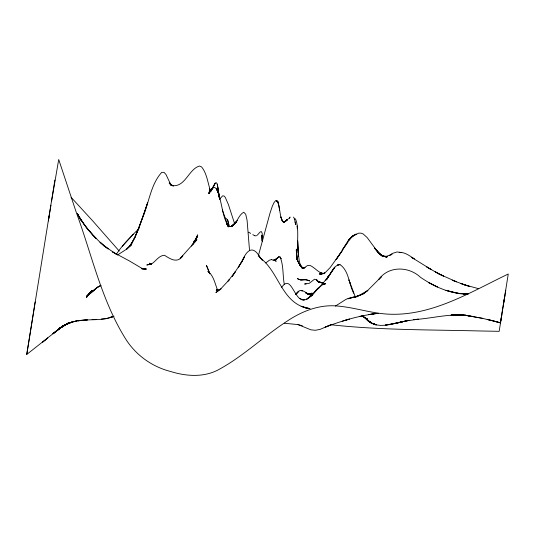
<?xml version="1.0" encoding="UTF-8"?>
<svg xmlns="http://www.w3.org/2000/svg" width="535" height="535" viewBox="0 0 535 535"><rect width="100%" height="100%" fill="white"/><g stroke="black" fill="none" stroke-linecap="round" stroke-linejoin="round"><path stroke-width="0.8" d="M482.791 318.392L464.908 315.202L482.791 318.392L500.466 322.866L501.529 315.924M63.571 325.36L26.75 354.451L35.17 301.934M504.772 295.975L505.722 290.271L505.615 290.973M501.569 315.69L502.037 312.687M505.448 292.043L505.542 291.455M503.281 305.498L508.25 274.007C470.76 291.963 432.521 315.924 389.373 314.199C371.932 313.537 355.267 307.565 337.933 306.08C319.275 304.087 301.125 311.51 285.998 321.903C263.494 336.642 243.886 355.594 220.313 368.709C205.166 377.717 186.682 376.553 170.458 371.444C152.174 366.789 135.944 355.2 125.832 339.237C101.583 300.663 91.94 255.135 76.431 212.836L58.71 159.504L51.614 200.926M502.091 312.353L502.552 309.524M504.88 295.621L499.155 331.325L479.681 330.964C429.879 329.694 379.904 330.209 330.309 324.685M54.891 180.034L26.757 354.411M501.823 314.64L500.78 321.047M48.578 219.45L49.18 215.752M502.632 309.043L504.746 296.136M500.586 322.204L500.479 322.826L492.033 320.525L500.466 322.866M258.251 256.171L270.095 212.856L272.308 206.269L274.074 202.491L275.833 200.444M193.777 242.803L194.459 240.442L193.142 244.221M211.372 190.48L215.083 183.465L211.82 189.457L208.897 193.242L211.92 188.735L208.844 193.583L211.934 188.674L214.455 187.243L216.488 188.868L218.173 192.66L216.481 188.915C222.313 200.866 221.503 215.23 228.545 226.713M194.78 241.766L197.696 234.852L194.118 242.108M194.727 241.619L197.402 236.704L191.323 246.1L196.92 239.713L180.141 258.459L182.83 255.944C177.205 263.708 170.438 259.06 164.479 255.262C158.902 255.429 155.919 261.214 151.565 263.949L146.804 265.006L151.559 263.989L149.399 263.2L151.559 264.043M326.912 279.056L334.816 267.239L328.864 275.839C331.774 271.66 334.114 265.273 339.839 264.524C349.027 270.529 348.807 284.179 353.695 293.247M326.898 279.103L328.891 275.572L326.25 279.818M326.664 279.243L328.858 275.772L325.648 280.38M281.684 287.335C291.448 273.224 294.089 301.499 304.275 299.921L302.021 299.613L304.281 299.888L306.695 299.232L311.925 295.467L306.695 299.232L312.025 294.879L317.583 289.06L311.959 295.273L317.69 288.412L322.926 284.446L325.347 283.577L322.852 284.667M129.457 246.481L135.261 236.958L131.978 243.044L139.033 227.796L135.335 236.483L143.246 215.886L139.107 227.355L147.713 202.464L143.206 216.16C149.178 201.695 150.944 184.187 161.751 172.33L164.038 172.377L165.99 174.497L171.126 185.404L169.314 182.435L171.227 184.822L173.327 186.033L171.2 184.956L173.373 185.719L171.14 185.337C185.01 188.614 188.353 169.093 199.522 166.024L201.662 166.98C207.192 173.989 207.781 183.365 210.703 191.537M326.531 279.263L328.798 276.1L318.318 288.826M219.51 199.201L222.64 195.837L224.051 196.011L225.268 197.361L228.418 204.577L234.678 223.857M116.416 254.125C122.736 244.702 130.707 236.597 138.879 228.793M129.998 245.826L131.951 243.218L126.347 249.504L131.73 244.582L126.374 249.31L117.412 255.068M295.527 294.39L298.804 291.207L296.718 293.447C297.888 291.689 300.041 289.448 302.302 290.913L301.218 290.538C305.244 290.699 307.692 295.186 312.065 294.678L307.598 293.648L311.892 295.775L305.452 292.692M289.134 218.307L290.097 217.07L288.653 218.935M232.35 226.044L235.948 222.246M90.181 292.625L86.543 297.106L91.191 291.588L86.57 296.952L92.154 290.826L86.596 296.818L92.107 291.114L86.617 296.711L92.073 291.361L86.643 296.564L97.303 287.382L100.894 285.436L97.296 287.435L86.683 296.37L97.323 287.241M232.371 225.91L236.463 221.938L231.093 226.72L235.935 222.326M228.585 226.479L226.98 223.757L228.853 226.298L231.113 226.539L236.43 222.139M90.689 292.097L86.563 296.999L90.682 292.143M122.281 246.26L133.416 234.183M257.288 235.206L260.11 232.003L261.327 231.561L262.197 233.28L262.424 241.379M295.708 294.357L296.758 293.2L295.741 294.15M275.398 259.642L279.076 256.793L274.549 259.91M275.371 259.809L279.089 256.706L280.166 257.141C283.724 265.721 282.587 275.572 284.332 284.633M287.469 219.183L285.249 221.517L287.442 219.337L284.754 221.717L283.543 222.072L284.754 221.737L283.55 222.018L282.493 221.403L283.55 222.025L284.754 221.737L283.55 222.038M211.124 190.794L208.978 192.74L211.806 189.403L215.157 182.983L216.347 182.709L217.27 184.127L219.437 197.81M86.703 296.243L97.303 287.382L100.894 285.449M265.768 262.946L269.346 260.231L271.747 259.502M232.357 225.937C237.386 222.513 238.416 215.03 243.766 212.214L245.725 214.308L247.076 220.233L249.524 250.286M303.633 268.302L307.531 265.494L309.852 265.36C314.908 267.467 318.164 272.823 323.815 273.76M237.466 220.433L234.865 223.663L236.57 221.243L233.735 224.613L231.147 226.412M363.245 293.929L367.94 290.204L381.656 276.495L378.927 279.25C388.764 265.688 408.901 266.283 420.47 277.304C434.487 286.78 451.119 294.624 468.392 293.688L459.217 293.621L468.372 293.815L459.237 293.501L445.956 290.344C453.232 292.377 460.775 294.718 468.406 293.608L463.678 294.404L468.406 293.534M53.079 333.472L63.538 325.534L53.065 333.566M389.574 255.496L392.202 253.483L397.044 251.952L401.551 252.507L399.264 252.44M58.302 329.56L63.531 325.574L73.375 321.468L63.531 325.561L53.032 333.786L63.498 325.795L68.5 323.234L58.368 329.112L68.567 322.799M363.305 293.902L367.873 290.465L357.741 296.176L362.656 294.156L354.264 297.279M354.946 234.939L358.684 233.153L360.978 233.146L363.151 233.935L367.164 237.567L378.479 252.894L374.654 248.133L378.519 252.687L374.634 248.273L382.525 256.345L378.526 252.647L382.558 256.158L378.446 253.135L382.632 255.717L386.986 257.241L382.625 255.784L387.052 256.82L383.287 256.432M354.29 235.453L356.236 234.062L353.755 235.233L348.298 240.61L342.166 250.166L348.138 241.573L336.04 259.689L342.032 251.009L330.189 267.553L324.691 273.144L319.897 274.355L324.678 273.204L319.93 274.107L324.671 273.251L319.97 273.88L324.658 273.311L320.03 273.459L324.598 273.632L320.131 272.83L323.073 273.606M303.659 268.162L304.95 267.266L303.646 268.236L304.917 267.48L302.542 267.961L303.699 267.908L302.563 267.828L299.546 265.206M390.797 255.034L392.075 254.212L387.173 256.098M211.024 190.714L209.105 191.938L210.315 191.563M63.471 325.909L68.534 322.986L58.335 329.299C64.066 324.638 71.028 322.164 78.123 320.498L68.547 322.926L58.382 329.005C66.681 322.565 77.06 320.131 87.406 319.943L78.077 320.833C89.806 318.753 102.399 321.241 113.601 316.366L110.805 317.415L113.614 316.305M385.715 257.007L387.153 256.232L383.301 256.339M335.445 306.073L345.69 299.54L348.165 298.43L357.654 296.557L352.966 297.139L348.111 298.764L357.748 296.009L353.555 297.614M318.659 281.972L323.093 282.794L318.619 281.918L323 283.349L317.235 280.975M275.144 259.796L276.381 259.254L273.967 259.957L276.301 259.763M294.297 219.317L295.514 218.862C299.56 229.248 296.524 241.432 298.162 252.346L297.694 240.977L298.617 256.66L298.189 252.212L299.185 260.311L299.854 263.294L302.108 268.028M216.187 290.665L221.062 288.927L215.879 292.545L221.122 288.512L229.468 279.497L228.05 281.142L235.32 271.686L241.425 262.357L238.316 267.373L244.655 256.546L241.74 261.996C247.357 248.153 253.697 245.518 260.458 258.218L258.599 255.509L262.431 260.197L260.471 258.124C278.661 271.84 281.383 301.011 305.438 307.765L301.085 306.267L309.905 308.641L305.431 307.926L309.932 308.588M256.633 235.701L254.881 235.855M284.446 323.254L298.022 324.591L310.955 329.854L315.476 330.276L320.224 329.326L330.095 325.106L325.166 327.193C342.173 320.679 359.848 315.396 377.984 313.376L373.323 313.851L377.984 313.436M342.213 321.254L349.455 319.094L344.64 320.485M114.075 316.158L110.865 317.081L113.253 316.506L111.708 316.6M110.825 317.302L106.01 318.646L101.349 319.034M307.538 293.996L312.293 293.18L307.558 293.902L312.179 293.936L307.578 293.775L305.431 292.799M302.971 279.564L305.278 279.564L300.616 279.899L297.38 278.635C301.212 281.397 305.732 278.568 309.678 280.922L305.291 279.437L300.616 279.892M359.868 316.312L362.991 315.984M399.284 252.346C404.955 252.099 409.797 255.917 414.304 258.893L411.489 257.355M142.377 268.844L146.202 268.931L141.648 268.751L146.182 269.185L141.748 268.256L129.189 260.819L112.31 251.778L116.503 254.332L104.104 245.846L108.21 248.942L100.105 242.288L92.207 234.477L96.16 238.476L88.362 229.956L92.254 234.343L84.563 225.115L80.885 219.678L88.375 230.103L84.563 225.115L77.287 213.766L80.905 219.832L77.321 213.646L80.872 220.152L77.341 213.625M469.409 315.757L460.334 315.015L451.119 315.189L460.334 315.008L469.416 315.703L460.354 314.928L469.416 315.73C450.697 312.908 432.273 318.552 413.675 319.616L418.343 319.194L404.226 321.241L408.967 320.398L389.888 324.598L385.207 325.113L394.656 323.581L404.219 321.348L385.18 325.247L380.566 325.414L376.065 324.879L371.751 323.287L367.612 320.552L364.255 317.101M210.77 191.095L209.265 190.921L210.69 191.597M464.902 315.222L473.883 316.58M302.563 267.828L303.686 267.981L302.563 267.808L299.567 265.072L302.556 267.854L303.679 268.028L302.563 267.814L299.6 264.852L302.489 268.289M306.134 283.924L304.582 284.005L309.344 283.262L314.486 279.237L316.653 279.838L318.626 281.778L317.228 281.029M478.41 288.626L465.216 285.021L469.569 286.439L460.869 283.463L465.189 285.101L452.209 280.193L456.536 281.811L439.395 274.208L435.196 271.773L443.675 276.14L439.395 274.208L426.783 266.998L430.976 269.419L411.502 257.315M228.111 226.238L229.582 226.606M298.022 324.591L302.415 325.828M362.242 315.958L363.706 316.372L362.315 315.536M276.408 200.391L277.545 202.21L276.642 200.705L277.658 201.488C280.126 207.868 279.491 215.117 282.5 221.356L284.694 222.099L282.5 221.343L280.882 217.063M271.72 259.656L273.873 260.525M250.681 233.394L248.588 232.177M299.908 298.47L302.041 299.473M218.554 290.298L216.434 289.201L217.25 290.485M367.612 320.552L371.805 322.852M252.781 234.597L254.62 235.688M227.402 225.202L229.161 226.532M361.847 315.744L363.579 317.155L367.826 319.148L363.626 316.914L371.738 323.307L376.092 324.691L371.751 323.287L367.645 320.411L364.261 317.081M225.609 218.039L227.609 219.838L229.254 226.72M71.048 197.261L92.528 220.694L119.205 251.035M210.91 191.41L209.446 189.825L210.375 191.182M300.182 265.066L302.609 267.868M228.806 226.659L226.947 223.958L228.565 226.586M301.967 268.015L298.283 262.324L298.711 263.247L297.112 258.887L297.861 261.401L297.119 258.833L296.263 249.865L297.079 259.114L296.383 249.136L296.564 254.145M228.405 226.312L227.007 223.59L228.371 226.526M217.665 290.197C214.91 283.717 213.813 275.859 207.881 271.238L209.827 273.512L206.517 265.52L209.773 273.82M210.616 191.089L209.593 188.909L210.402 191.002M293.514 217.116L294.411 218.614L295.728 224.653L295.019 221.938M228.385 226.439L227.027 223.436L227.923 225.636M222.326 209.82L227.843 225.516M355.528 297.507L348.914 279.885L350.512 284.332M278.467 203.541L277.652 201.521L278.461 203.561L279.665 210.322M227.943 225.549L227.047 223.316L228.378 226.94M280.882 217.023L282.493 221.383M227.609 219.838L229.02 225.288M219.377 198.03L218.34 191.757L219.23 197.341M219.731 199.655L217.27 184.127L219.417 197.943M262.123 240.91L261.909 235.132L262.036 240.971M296.624 255.817L296.744 259.154M48.371 220.948A115.42 0.401 -81 0 1 50.945 205.213M235.326 271.646L232.27 276.374L235.32 271.686M89.867 293.046L86.496 297.34L89.86 293.1M351.107 237.406L348.278 240.71L351.107 237.4L353.729 235.393L351.107 237.406L348.285 240.67L351.1 237.433L353.715 235.44L351.107 237.406M91.692 291.047L86.57 296.952L92.194 290.525L86.576 296.912L91.692 291.047M351.08 237.58L348.298 240.61L351.08 237.58M47.762 338.026L42.499 342.213L47.762 338.026M287.342 219.965L284.754 221.717L287.342 219.965M68.487 323.307L63.491 325.802L68.48 323.367M325.307 283.891L322.899 284.506L325.307 283.891M399.444 322.418L394.656 323.581L404.226 321.308L399.444 322.424M339.839 264.558L337.451 265.086L339.839 264.558M373.303 313.858L368.588 314.62L373.303 313.905M324.671 273.251L319.95 273.994L324.658 273.291M468.406 293.561L463.731 294.089L468.406 293.608M324.658 273.311L319.983 273.766L324.651 273.345M455.74 314.995L451.112 315.209L455.74 315.008M96.668 319.555L92.067 319.569L96.661 319.582M492.019 320.565L487.224 319.408L492.019 320.585M376.072 324.825L371.765 323.193L376.065 324.879M437.309 286.941L428.809 282.654L437.309 286.981M382.639 255.683L379.79 254.326L382.632 255.717M277.665 201.454L276.615 200.886L277.658 201.488L278.447 203.661L277.665 201.454M171.233 184.789L169.174 183.304L171.227 184.822M276.06 261.22L274.007 259.702L276.06 261.22M371.738 323.307L367.665 320.278L371.738 323.327M104.124 245.913L100.105 242.288L104.124 245.913M318.552 282.233L316.646 279.872L318.552 282.233M281.062 258.739L280.166 257.141L281.062 258.739M297.848 261.454L297.126 258.793L297.848 261.454M297.366 228.753L297.219 226.111L297.366 228.753"/></g></svg>
